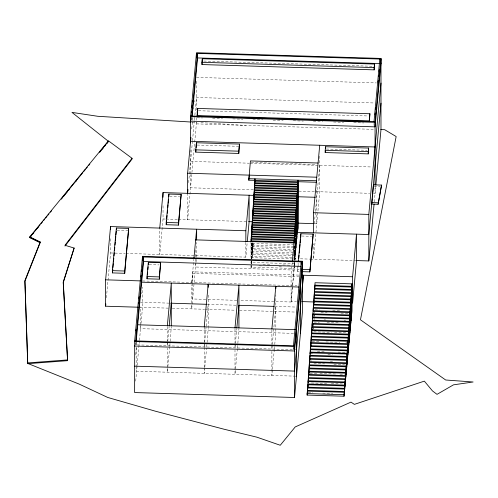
<?xml version="1.0" encoding="UTF-8"?>
<svg xmlns="http://www.w3.org/2000/svg" width="498" height="498" viewBox="0 0 498 498"><rect width="100%" height="100%" fill="white"/><g stroke="black" fill="none" stroke-linecap="round" stroke-linejoin="round"><path stroke-width="0.37" stroke-dasharray="2.49 1.87" d="M106.416 297.723L110.556 252.959L110.556 237.434M135.873 344.672L136.085 342.363M135.693 354.75L136.396 347.143M136.819 342.537L136.608 344.859L136.608 342.537M141.326 293.888L141.463 292.37M135.693 381.144L137.112 365.831M137.18 365.059L139.403 341.049M139.477 340.271L140.971 324.092M141.046 323.327L142.521 307.353L142.521 287.165M163.039 205.78L163.039 218.977L159.752 254.478L159.752 228.084M167.714 341.933L167.353 345.805L167.353 341.939M167.782 341.161L169.146 326.445M169.718 346.645L167.353 372.205L167.353 348.139M169.793 345.867L170.148 341.995M170.223 341.223L171.293 326.495M191.83 119.788L192.041 117.466M191.73 128.957L192.801 117.41M193.585 108.938L193.728 107.4M194.226 102.009L194.369 100.472M188.618 182.691L192.446 141.37M192.514 140.604L194.369 120.584M194.438 119.813L194.799 115.966M194.867 115.194L196.505 97.484L374.782 102.986M196.505 122.327L187.634 219.736L187.634 194.114M191.718 282.472L193.859 259.321M191.855 282.459L192.701 273.334L298.744 276.602M196 262.564L191.718 308.872L191.718 284.8M196.075 261.792L196.43 257.933M196.505 257.161L196.648 242.42M204.248 346.944L204.603 343.072M204.678 342.3L206.11 326.806M206.184 326.034L208.189 304.346M204.746 367.922L204.248 373.344L204.248 369.46M204.821 367.144L206.614 347.785M206.682 347.006L207.044 343.134M207.118 342.356L208.189 328.412M235.349 344.025L234.994 347.897L234.994 344.025M235.423 343.247L236.787 328.531M237.359 348.731L234.994 374.291L234.994 350.225M237.434 347.953L237.789 344.081M237.863 343.309L238.934 328.587M126.069 253.438L245.838 257.136L247.195 242.47M251.291 265.577L250.998 268.733L250.998 261.755M251.683 261.369L251.44 263.996L251.44 261.674M272.244 345.158L271.889 349.036L271.889 345.164M272.319 344.386L275.83 306.432M272.387 370.008L271.889 375.43L271.889 371.545M272.462 369.236L274.255 349.87M274.323 349.092L274.684 345.22M274.753 344.448L275.83 332.826L275.83 294.828M292.233 262.465L291.087 274.859L291.087 302.012L239.955 300.431M294.386 265.627L291.087 301.259L296.466 301.421M294.455 264.849L294.816 260.977M294.891 260.205L295.034 258.655L297.337 258.723M291.087 302.012L294.337 266.903M294.729 262.695L294.486 265.322L294.486 263.006M294.922 260.591L297.406 233.767L295.868 233.718M299.105 271.547L297.567 271.497L298.134 263.062M297.567 271.497L298.352 263.006M293.534 349.54L293.752 347.231M314.331 223.627L315.396 212.129M315.464 211.364L319.722 165.373M313.223 329.346L313.335 328.126M374.284 201.908L375.778 185.779M203.881 61.049L373.724 66.29M196.505 77.377L376.332 82.923M198.503 110.73L368.352 115.972M197.071 117.802L202.499 117.97M212.578 118.281L222.662 118.592M232.747 118.904L242.825 119.215M252.909 119.526L262.994 119.837M273.072 120.149L283.157 120.46M293.241 120.771L303.319 121.082M313.404 121.394L322.71 121.68M333.567 122.016L343.651 122.327M353.736 122.639L363.814 122.95M196.505 123.884L374.004 129.362M197.183 145.043L238.685 146.319M326.315 149.027L367.051 150.284M251.216 162.46L316.523 164.471M190.591 161.389L249.355 163.201M250.133 163.226L371.987 166.986M374.16 186.364L380.08 186.545M253.376 189.726L190.591 187.783L190.591 174.586M298.844 191.126L369.684 193.311M373.512 193.429L375.062 193.479L375.062 186.489M169.625 196.343L179.616 196.654M163.039 218.977L165.361 219.052M166.139 219.076L177.774 219.431M178.545 219.456L248.346 221.61M314.443 223.652L316.765 223.72L316.765 213.63M295.719 235.299L297.256 235.349L297.256 233.792M117.148 230.331L127.905 230.661M301.62 236.021L311.611 236.332M295.575 236.874L297.113 236.924L297.113 233.811M295.432 238.455L296.964 238.498L296.964 233.058M295.283 240.03L296.82 240.08L296.82 233.195M295.14 241.611L296.677 241.655L296.677 233.238M294.99 243.186L296.528 243.236L296.528 233.282M294.075 244.742L253.339 243.485L251.876 259.265L251.876 243.068M294.847 244.767L296.385 244.811L296.385 233.319M293.932 246.317L253.189 245.06L253.189 242.763M294.698 246.342L296.235 246.392L296.235 233.363M293.783 247.898L253.046 246.641L253.046 242.806M294.555 247.923L296.092 247.967L296.092 233.4M293.347 252.629L252.611 251.372L252.611 242.924M294.113 252.654L295.65 252.704L295.65 238.872M293.198 254.21L252.461 252.953L252.461 242.956M293.969 254.235L295.507 254.279L295.507 238.903M110.556 252.959L125.291 253.414M300.412 258.817L309.638 259.103M310.403 259.128L355.753 260.529M292.762 258.941L252.025 257.684L252.025 243.043M293.527 258.966L295.065 259.016L295.065 238.978M294.629 263.747L251.583 262.421L251.583 260.099M262.969 264.351L269.885 264.569M282.951 264.967L289.873 265.185M258.979 265.814L262.054 265.907M278.967 266.43L282.808 266.548M149.114 264.606L159.105 264.917M297.567 269.237L299.105 269.281M298.775 275.095L192.701 271.821L192.701 298.974L207.423 299.429M142.521 280.953L296.982 285.721M208.195 299.454L236.861 300.338M140.548 302.255L168.99 303.133M207.293 304.315L236.008 305.206M274.815 306.401L296.584 307.073M315.029 309.868L319.641 310.011M332.708 310.416L339.624 310.628M320.949 312.495L327.099 312.682M340.937 313.111L347.853 313.323M139.751 307.266L168.449 308.15M172.327 308.274L204.61 309.27M205.388 309.295L235.654 310.229M239.538 310.347L295.414 312.072M324.117 319.915L325.655 319.965M344.099 320.531L345.637 320.581M313.902 322.044L319.28 322.206M326.968 322.443L339.263 322.822M313.765 331.805L331.444 332.347M334.519 332.44L347.585 332.845M293.509 333.374L140.548 328.655L140.548 306.917M312.097 341.516L319.784 341.753M325.935 341.945L339.767 342.369M345.917 342.562L348.22 342.63M137.373 344.884L295.719 349.77M317.344 351.445L325.798 351.706M338.098 352.086L345.786 352.323M310.97 353.686L312.507 353.736M327.883 354.209L332.49 354.352M310.291 360.994L311.829 361.038M330.28 361.61L332.583 361.679M313.914 363.546L324.671 363.876M333.897 364.163L344.66 364.492M309.937 373.189L316.853 373.4M319.928 373.494L336.841 374.017M339.916 374.11L344.523 374.253M295.719 376.164L136.608 371.253L136.608 367.375M311.343 382.993L326.713 383.472M331.326 383.616L343.626 383.995M308.131 392.661L312.744 392.804M322.735 393.115L332.732 393.42M191.618 122.072L197.021 122.402M200.887 122.645L245.701 125.403M374.017 123.168L374.017 125.428M319.722 156.092L319.722 191.767L313.479 259.221L313.479 243.696M316.765 190.361L316.765 212.851M314.574 310.852L314.574 313.186M314.35 314.064L314.35 316.398M314.126 314.163L314.126 316.498M314.126 317.276L314.126 319.604M313.902 313.746L313.902 316.006M313.447 323.14L313.447 325.399M313.223 323.314L313.223 325.574M313.223 326.327L313.223 328.593M295.943 233.431L295.943 249.548L252.903 248.216L252.903 242.85M295.8 233.462L295.8 251.123L252.754 249.797L252.754 242.887M295.358 238.928L295.358 255.86L252.318 254.528L252.318 242.987M295.214 238.953L295.214 257.435L252.169 256.109L252.169 243.018M294.922 245.937L294.922 259.819M294.772 245.962L294.772 259.856M294.629 245.981L294.629 259.888M294.486 245.993L294.486 259.919M294.337 252.972L294.337 259.944M294.337 263.031L294.337 265.359M294.194 252.984L294.194 259.968M294.194 263.056L294.194 268.478L251.148 267.152L251.148 261.73M294.044 252.99L294.044 259.987M294.044 260.759L294.044 270.059L195.658 267.021L195.658 257.715M293.465 347.293L293.465 349.552M271.889 329.695L271.889 344.392M271.889 351.364L271.889 370.773M251.733 243.086L251.733 259.296M251.583 243.105L251.583 259.334M251.44 243.117L251.44 258.587M251.291 243.124L251.291 258.618M251.291 261.705L251.291 264.027M251.148 243.13L251.148 258.636M250.998 241.611L250.998 258.655M245.838 242.383L245.838 257.136M234.994 328.555L234.994 343.253M208.189 295.059L208.189 327.634M204.248 326.837L204.248 342.307M204.248 343.078L204.248 368.682M196.505 81.242L196.505 112.237M196.505 117.671L196.505 121.556M195.658 249.959L195.658 256.937M191.755 117.547L191.755 119.806M190.591 149.786L190.591 173.808M167.353 326.47L167.353 341.167M136.608 347.187L136.608 366.596M135.798 342.425L135.798 344.691"/><path stroke-width="0.75" d="M138.201 307.216L105.626 306.214L105.626 279.82L110.556 226.565L245.838 230.742L249.125 195.235L249.125 221.635L247.269 241.698M105.626 306.214L105.844 303.898M112.436 270.644L116.376 228.04L128.677 228.42L124.73 273.284L112.436 272.904L112.436 270.644L124.73 271.024L128.677 228.42M112.436 272.904L112.791 269.032M112.934 267.482L113.295 263.61M113.438 262.06L113.799 258.188M114.011 255.866L114.297 252.766M114.515 250.444L114.801 247.344M115.013 245.022L115.299 241.922M115.443 240.372L115.804 236.5M115.947 234.95L116.308 231.078M142.521 256.321L134.634 341.522L294.511 346.459L302.398 261.251L142.521 256.321L142.521 260.093M134.697 345.407L134.634 346.048L294.511 350.984L302.398 265.776M136.047 330.778L136.191 329.24M138.544 303.836L138.687 302.286M139.048 298.414L139.191 296.864M141.04 276.882L141.183 275.301M141.538 271.497L141.681 269.953M135.798 340.918L143.567 256.993L143.567 261.518L136.159 341.591M147.028 276.521L148.342 262.322L160.642 262.701L159.329 279.166L147.028 278.787L147.028 276.521L159.329 276.9L160.642 262.701M147.028 278.787L147.165 277.293M147.377 275.045L147.651 272.057M147.856 269.816L148.136 266.828M159.752 228.084L163.039 192.583L254.129 195.39M166.226 222.463L168.859 194.058L181.154 194.438L178.527 225.102L166.226 224.723L166.226 222.463L178.527 222.836L181.154 194.438M166.226 224.723L166.581 220.882M166.799 218.585L167.079 215.51M167.297 213.206L167.577 210.137M167.789 207.834L168.075 204.765M168.218 203.228L168.573 199.393M167.353 325.698L171.293 283.094L171.293 325.723M169.214 325.667L171.293 303.207M191.008 116.663L190.591 121.163L375.062 126.859L380.982 62.953M191.369 112.797L191.512 111.247M191.867 107.381L192.01 105.837M192.365 101.972L192.508 100.422M191.755 116.034L197.557 53.411L197.557 57.936L192.184 115.922M187.983 189.539L187.634 193.342L187.634 173.229L190.946 137.429M197.725 108.439L197.071 115.542L369.242 120.852L369.902 113.756L197.725 108.439L197.594 112.125M202.001 62.287L202.325 58.739L374.502 64.055L374.172 69.863L202.001 64.553L202.001 62.287L374.172 67.603L374.502 64.055M197.202 116.383L197.463 113.544M202.001 64.553L202.325 58.739M195.751 149.854L196.411 142.752L239.457 144.084L238.797 153.446L195.751 152.12L195.751 149.854L238.797 151.18L239.457 144.084M195.751 152.12L195.951 149.985M196.15 147.856L196.411 142.752M193.927 258.549L196.648 229.223L196.648 240.092M204.248 326.837L208.189 284.234L208.189 287.327M234.994 327.784L238.934 285.18L238.934 327.809M255.013 180.376L248.795 180.183L250.438 160.922L318.079 163.014M248.795 180.183L249.156 176.323M236.855 327.759L238.934 305.293M254.802 181.994L254.945 178.863L254.945 181.963M254.509 189.744L254.652 183.513L297.698 184.839L297.549 232.193L297.991 227.455L297.991 180.195L297.841 229.036M254.652 189.744L254.802 181.191L297.841 182.517L297.698 230.611M254.36 189.738L254.509 185.835L297.549 187.161L297.406 232.989M254.067 198.279L254.217 190.479L297.256 191.805L297.113 233.039M254.217 198.279L254.36 188.157L297.406 189.483L297.256 233.014M253.924 198.272L254.067 192.801L297.113 194.133L296.964 233.151M253.631 205.911L253.775 197.445L296.82 198.777L296.677 232.479M253.775 198.229L253.924 195.123L296.964 196.455L296.82 233.195M253.482 205.942L253.631 199.773L296.677 201.099L296.528 232.522M253.189 214.42L253.339 204.417L296.385 205.742L296.235 232.603M253.339 205.967L253.482 202.095L296.528 203.421L296.385 232.56M252.903 214.476L253.046 209.06L296.092 210.393L295.943 232.672M253.046 214.451L253.189 206.738L296.235 208.064L296.092 232.641M252.754 214.495L252.903 211.382L295.943 212.714L295.8 232.697M252.461 222.22L252.611 216.032L295.65 217.358L295.507 232M252.611 222.195L252.754 213.704L295.8 215.036L295.65 231.968M252.318 222.239L252.461 218.354L295.507 219.68L295.358 232.024M252.025 229.198L252.169 222.998L295.214 224.324L295.065 232.062M252.169 229.18L252.318 220.676L295.358 222.002L295.214 232.043M251.876 229.211L252.025 225.32L295.065 226.646L294.922 237.471M251.583 237.72L251.733 229.964L294.772 231.296L294.629 237.502M251.733 237.702L251.876 227.642L294.922 228.974L294.772 237.49M251.44 237.727L251.583 232.286L294.629 233.618L294.486 238.287M251.148 241.611L251.291 236.936L294.337 238.262L294.194 242.937M251.291 237.733L251.44 234.614L294.486 235.94L294.337 239.837M271.889 328.923L275.83 286.319L275.83 288.641M292.357 261.164L295.034 232.255L368.819 234.533L380.982 103.179M298.277 261.518L300.854 233.736L313.149 234.116L309.862 271.877L302.174 271.64M298.781 258.381L299.068 255.293M299.279 252.978L299.566 249.89M299.709 248.346L300.064 244.487M300.207 242.943L300.568 239.084M300.711 237.54L300.854 233.736M293.465 345.78L301.234 261.855L301.234 264.121M302.398 287.396L303.388 275.238L294.511 371.091L134.634 366.161M294.511 397.491L294.573 345.817L134.697 340.881L134.634 392.555L294.511 397.491L302.398 312.283L302.398 261.251M313.479 232.827L313.479 212.714L319.722 145.26M309.862 271.877L313.149 234.116M325.213 150.29L325.543 146.742L368.588 148.068L368.259 153.882L325.213 152.55L325.213 150.29L368.259 151.616L368.588 148.068M325.213 152.55L325.412 150.421M314.574 289.892L314.798 285.908L351.694 287.047L351.47 315.875M314.798 289.805L315.029 282.721L351.924 283.86L351.924 311.007L344.037 396.209L307.142 395.076L307.142 393.563L307.366 391.129L344.261 392.268L344.037 396.209M314.35 296.97L314.574 289.095L351.47 290.234L351.246 318.309M313.902 303.942L314.126 295.476L351.022 296.609L350.797 323.177M314.126 297.051L314.35 292.282L351.246 293.422L351.022 320.743M313.672 304.11L313.902 298.663L350.797 299.802L350.567 325.611M313.223 311.244L313.447 305.037L350.343 306.177L350.119 330.485M313.447 311.829L313.672 301.85L350.567 302.989L350.343 328.051M312.545 318.546L312.775 314.605L349.671 315.744L349.44 337.787M312.775 318.378L312.999 311.418L349.895 312.557L349.671 335.353M312.321 325.505L312.545 317.792L349.44 318.932L349.216 340.221M311.873 332.639L312.097 324.173L348.992 325.306L348.768 345.089M312.097 325.68L312.321 320.98L349.216 322.119L348.992 342.655M311.648 332.054L311.873 327.36L348.768 328.499L348.544 347.523M311.418 339.014L311.648 330.548L348.544 331.687L348.314 349.957M310.97 346.901L311.194 336.922L348.09 338.061L347.865 354.825M311.194 339.188L311.418 333.735L348.314 334.874L348.09 352.391M310.746 347.075L310.97 340.115L347.865 341.255L347.641 357.259M310.291 354.203L310.522 346.49L347.417 347.629L347.187 362.133M310.067 353.624L310.291 349.677L347.187 350.816L346.963 364.567M309.619 360.751L309.843 356.058L346.739 357.197L346.515 369.435M309.843 360.583L310.067 352.87L346.963 354.003L346.739 367.001M309.395 367.711L309.619 359.245L346.515 360.384L346.291 371.869M308.941 374.091L309.165 365.619L346.06 366.758L345.836 376.737M309.165 367.885L309.395 362.432L346.291 363.571L346.06 374.303M308.716 374.259L308.941 368.813L345.836 369.952L345.612 379.171M308.268 382.147L308.492 375.187L345.388 376.326L345.164 384.039M308.324 382.29L308.716 372L345.612 373.139L345.388 381.605M308.038 382.321L308.268 378.374L345.164 379.513L344.933 386.473M307.59 389.448L307.814 384.755L344.709 385.894L344.485 391.341M307.814 387.768L308.038 381.568L344.933 382.701L344.709 388.907M307.366 392.642L307.59 387.942L344.485 389.081L344.261 393.775M307.142 395.076L307.534 390.812M307.702 388.988L308.038 385.334M351.694 313.441L351.924 283.86M352.578 276.757L356.524 234.153L356.524 260.554L352.578 303.151L352.578 276.757L301.838 275.189M349.895 311.798L350.119 309.364L313.223 308.225L312.999 310.659L349.895 311.798L349.895 332.919M347.417 346.876L347.641 344.442L310.746 343.303L310.522 345.737L347.417 346.876L347.417 359.693M369.373 121.699L369.902 113.756M374.017 121.661L379.812 59.032M375.094 114.59L375.237 113.04M375.592 109.174L375.735 107.63M378.094 82.114L378.237 80.57M378.598 76.704L378.741 75.154M379.096 71.289L379.239 69.745M375.062 122.334L380.982 58.428L196.505 52.738L190.591 116.638L375.062 122.334L375.062 184.939M356.524 260.554L368.819 260.933L368.819 214.42L380.982 83.066M372.423 197.146L373.419 184.833L381.555 185.082L378.113 204.286L371.776 204.093L372.28 198.69M368.819 260.933L374.073 204.211M375.847 185.007L380.982 129.573L380.982 58.428M378.113 204.286L381.555 185.082M29.799 236.88L40.226 241.96L40.226 242.713L29.799 237.639L29.799 236.88L108.446 140.834L132.045 158.302L64.989 245.284L74.134 248.048L63.246 281.986L67.597 360.67L27.732 363.677L24.9 281.326L40.226 242.458L29.799 237.384L40.12 224.779M40.226 241.96L24.9 280.573L27.732 363.428L79.257 384.132L107.742 397.46L155.426 411.205L223.926 429.189L256.831 437.163L280.256 445.262L295.208 426.942L350.978 402.123L354.371 404.37L424.34 381.132L432.469 390.918L437.02 394.348L453.485 384.842L473.1 381.991L445.685 380.005L360.465 319.803L396.153 136.539L384.649 129.685L380.765 129.567M64.989 246.037L132.045 159.055L132.045 158.302M41.104 223.577L42.579 221.772M43.563 220.57L44.546 219.369M45.53 218.168L47.005 216.369M47.989 215.167L48.972 213.966M50.447 212.167L51.431 210.965M62.25 197.756L82.898 172.532M83.882 171.337L85.357 169.532M86.341 168.33L87.324 167.129M88.8 165.33L89.783 164.128M100.098 151.535L108.446 141.339L71.967 112.399L97.782 116.289L190.846 122.022M29.799 237.639L31.268 235.834M32.744 234.035L33.727 232.834M37.169 228.632L38.153 227.43M61.254 199.219L62.729 197.42M63.713 196.218L65.188 194.413M66.172 193.218L67.155 192.016M68.631 190.211L69.614 189.01M75.509 181.807L76.493 180.606M99.6 152.394L101.075 150.595M102.059 149.394L103.534 147.595M104.518 146.393L105.495 145.192M106.97 143.393L107.954 142.191M67.597 359.917L27.732 362.924L27.732 363.677M197.22 57.924L379.37 63.545M190.591 141.276L375.062 146.972M187.634 173.229L316.765 177.213M248.795 178.676L316.435 180.762L316.435 182.274L297.779 181.695M254.802 180.444L297.841 181.77M254.652 182.766L297.698 184.092M254.509 185.088L297.549 186.42M254.36 187.41L297.406 188.742M254.217 189.732L297.256 191.064M254.067 192.06L297.113 193.386M253.924 194.382L296.964 195.708M297.437 196.729L315.222 197.276M253.775 196.704L296.82 198.03M378.113 202.779L371.776 202.58L371.776 204.093M253.631 199.026L296.677 200.352M253.482 201.348L296.528 202.674M253.339 203.67L296.385 205.002M253.189 205.991L296.235 207.324M253.046 208.313L296.092 209.646M252.903 210.642L295.943 211.967M313.479 212.714L368.819 214.42M252.754 212.963L295.8 214.289M252.611 215.285L295.65 216.611M252.461 217.607L295.507 218.933M252.318 219.929L295.358 221.255M248.72 221.622L252.586 221.741M297.437 223.123L313.672 223.627M252.169 222.251L295.214 223.583M252.025 224.573L295.065 225.905M251.876 226.901L294.922 228.227M251.733 229.223L294.772 230.549M251.583 231.545L294.629 232.871M251.44 233.867L294.486 235.193M251.291 236.189L294.337 237.515M251.148 238.511L294.194 239.843M195.658 239.874L294.044 242.906M143.237 261.506L300.786 266.368M302.174 269.381L309.862 269.617M314.798 285.155L351.694 286.294M105.626 279.82L140.529 280.897M141.32 282.167L298.893 287.029M314.574 288.342L351.47 289.481M314.35 291.529L351.246 292.668M314.126 294.716L351.022 295.856M313.902 297.91L350.797 299.043M313.672 301.097L350.567 302.236M301.85 301.589L314.145 301.969M313.447 304.284L350.343 305.423M313.223 307.471L350.119 308.611M170.82 303.189L206.521 304.29M239.115 305.299L274.043 306.376M312.775 313.852L349.671 314.991M312.545 317.039L349.44 318.178M312.321 320.226L349.216 321.366M312.097 323.414L348.992 324.553M311.873 326.607L348.768 327.74M311.648 329.794L348.544 330.933M137.373 324.771L296.484 329.682L296.484 376.189M311.418 332.981L348.314 334.121M311.194 336.169L348.09 337.308M310.97 339.356L347.865 340.495M310.746 342.549L347.641 343.688M310.291 348.924L347.187 350.063M310.067 352.111L346.963 353.25M309.843 355.304L346.739 356.437M309.619 358.492L346.515 359.631M309.395 361.679L346.291 362.818M309.165 364.866L346.06 366.005M308.941 368.053L345.836 369.192M308.716 371.247L345.612 372.386M308.492 374.434L345.388 375.573M308.268 377.621L345.164 378.76M308.038 380.808L344.933 381.947M307.814 384.002L344.709 385.135M307.59 387.189L344.485 388.328M307.366 390.376L344.261 391.515M307.142 393.563L344.037 394.702M67.597 360.67L63.246 282.74L74.134 248.048M380.92 63.595L380.92 59.069L196.449 53.373L196.449 57.899M375.125 126.218L375.125 121.693L190.653 116.003L190.591 142.826M374.172 67.603L374.172 69.863M368.259 151.616L368.259 153.882M325.543 146.742L325.543 148.248M302.342 266.418L302.342 261.892L142.465 256.956L142.465 259.975M300.431 287.078L300.431 333.585M295.034 233.811L295.034 236.917M245.838 230.742L245.838 241.611M238.797 151.18L238.797 153.446M178.527 222.836L178.527 225.102M168.859 194.058L168.859 196.324M163.039 192.583L163.039 197.239M159.329 276.9L159.329 279.166M148.342 262.322L148.342 264.581M124.73 271.024L124.73 273.284M116.376 228.04L116.376 229.553M110.556 226.565L110.556 229.671M251.148 239.258L250.998 240.833L294.044 242.165L294.194 240.584L251.148 239.258"/></g></svg>
